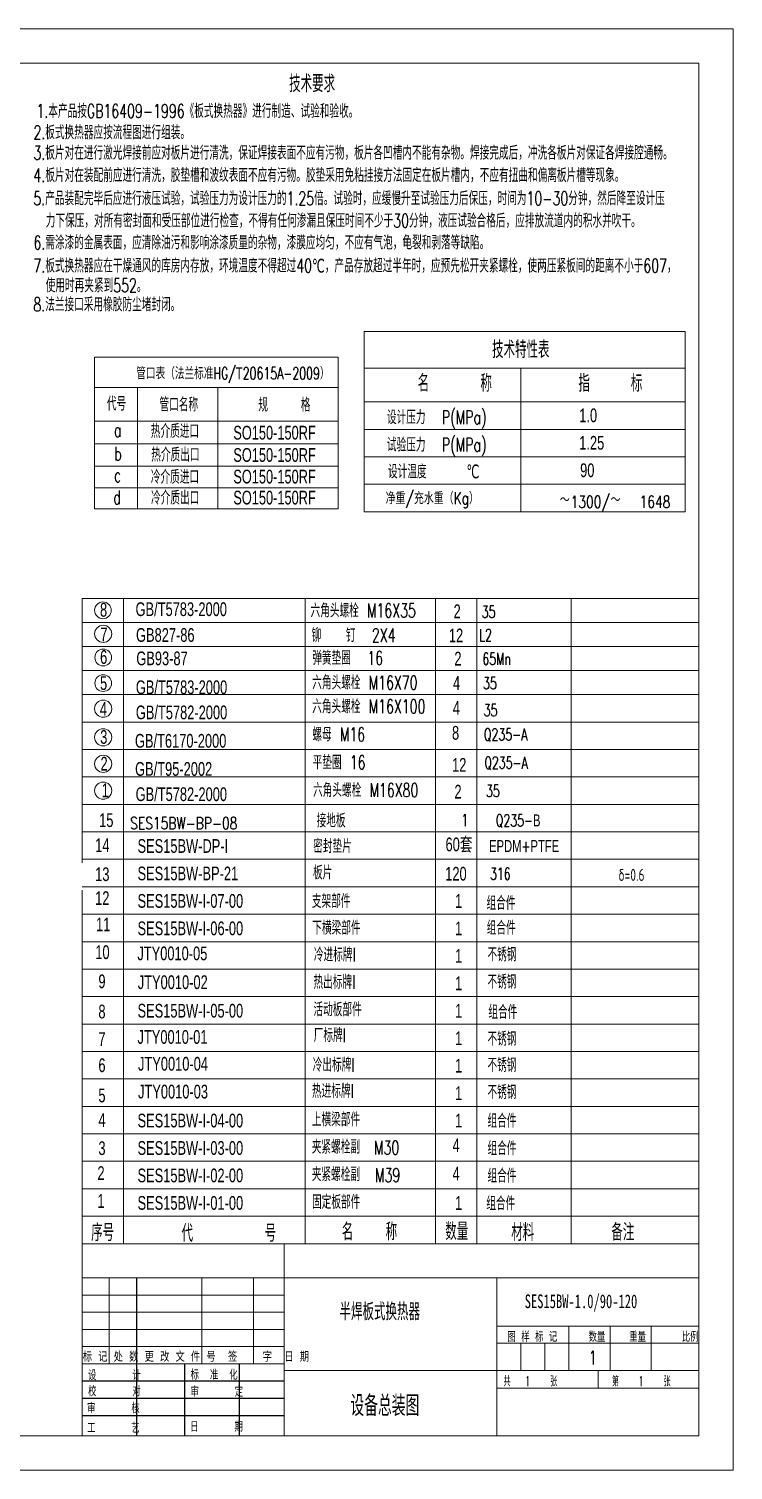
# Model space of a CAD drawing. Header units: millimetres. Extents: x 3341 to 3935, y 1079 to 1499.
# Drawn here: x 3730.1 to 3935.4, y 1078.9 to 1498.9 of the extents above; entities that cross this region are included whole.
import ezdxf

# ---------------------------------------------------------------- set-up
doc = ezdxf.new("R2010")
doc.units = ezdxf.units.MM
for name, color, linetype, lineweight, true_color in [('1', 1, 'Continuous', 18, 0xff0000), ('2', 2, 'Continuous', 18, 0xffff00), ('3尺寸线', 2, 'Continuous', 18, 0xffff00)]:
    doc.layers.add(name, color=color, linetype=linetype, lineweight=lineweight, true_color=true_color)
doc.styles.add('HZ', font='txt.shx', dxfattribs={"width": 0.67, "bigfont": 'hztxt.shx'})
doc.styles.get("Standard").update_dxf_attribs({"font": 'arial.ttf'})
doc.styles.add('标准', font='', dxfattribs={"width": 0.667})
doc.styles.get('标准').set_extended_font_data('宋体')

msp = doc.modelspace()

# ---------------------------------------------------------------- linework, layer by layer
for p, q in [((3761.55338, 1088.91997), (3761.55338, 1134.91997)), ((3775.55338, 1088.91997), (3775.55338, 1109.91997)), ((3791.55338, 1088.91997), (3791.55338, 1109.91997)), ((3745.67016, 1104.91997), (3804.55338, 1104.91997)), ((3745.67016, 1099.91997), (3804.55338, 1099.91997)), ((3745.67016, 1094.86808), (3804.55338, 1094.86808))]:
    msp.add_line(p, q)
at = {"layer": '1'}
for p, q in [((3366.4284, 1488.91997), (3925.4284, 1488.91997)), ((3925.4284, 1088.91997), (3925.4284, 1488.91997)), ((3827.82955, 1358.19147), (3827.82955, 1410.73404)), ((3827.82955, 1410.73404), (3921.47835, 1410.73404)), ((3921.47835, 1410.73404), (3921.47835, 1358.19147)), ((3749.24852, 1403.20962), (3749.24852, 1359.03149)), ((3749.24852, 1403.20962), (3820.29921, 1403.20962)), ((3820.29921, 1359.03149), (3820.29921, 1403.20962)), ((3827.82955, 1400.03436), (3921.47835, 1400.03436)), ((3749.24852, 1359.03149), (3820.29921, 1359.03149)), ((3921.47835, 1358.19147), (3827.82955, 1358.19147)), ((3745.67016, 1332.91997), (3745.67016, 1255.91997)), ((3925.4284, 1332.91997), (3745.67016, 1332.91997)), ((3745.67016, 1247.91997), (3745.67016, 1088.91997)), ((3745.67016, 1134.91997), (3925.4284, 1134.91997)), ((3804.55338, 1088.91997), (3804.55338, 1134.91997)), ((3866.55338, 1088.91997), (3866.55338, 1134.91997)), ((3866.55338, 1120.91997), (3925.4284, 1120.91997)), ((3745.67016, 1109.91997), (3804.55338, 1109.91997)), ((3804.55338, 1107.91997), (3866.55338, 1107.91997)), ((3866.49124, 1102.80955), (3925.4284, 1102.80955)), ((3366.4284, 1088.91997), (3925.4284, 1088.91997))]:
    msp.add_line(p, q, dxfattribs=at)
at = {"layer": '2'}
for p, q in [((3873.53594, 1358.19147), (3873.53594, 1400.03436)), ((3749.24852, 1394.42713), (3820.29921, 1394.42713)), ((3761.81767, 1359.03149), (3761.81767, 1394.42713)), ((3785.24427, 1359.03149), (3785.24427, 1394.42713)), ((3921.47835, 1390.19147), (3827.82955, 1390.19147)), ((3749.24852, 1384.6047), (3820.29921, 1384.6047)), ((3921.47835, 1382.19147), (3827.82955, 1382.19147)), ((3749.24852, 1377.94724), (3820.29921, 1377.94724)), ((3921.47835, 1374.19147), (3827.82955, 1374.19147)), ((3749.24852, 1371.45366), (3820.29921, 1371.45366)), ((3749.24852, 1365.14842), (3820.29921, 1365.14842)), ((3757.67016, 1332.91997), (3757.67016, 1144.91997)), ((3810.67016, 1332.91997), (3810.67016, 1144.91997)), ((3848.67016, 1332.91997), (3848.67016, 1144.91997)), ((3860.67016, 1332.91997), (3860.67016, 1144.91997)), ((3888.19544, 1332.91997), (3888.19544, 1144.91997)), ((3925.4284, 1325.91997), (3745.67016, 1325.91997)), ((3925.4284, 1318.91997), (3745.67016, 1318.91997)), ((3925.4284, 1311.91997), (3745.67016, 1311.91997)), ((3925.4284, 1304.91997), (3745.67016, 1304.91997)), ((3925.4284, 1296.91997), (3745.67016, 1296.91997)), ((3925.4284, 1288.91997), (3745.67016, 1288.91997)), ((3925.4284, 1280.91997), (3745.67016, 1280.91997)), ((3925.4284, 1272.91997), (3745.67016, 1272.91997)), ((3925.4284, 1264.91997), (3745.67016, 1264.91997)), ((3925.4284, 1256.91997), (3745.67016, 1256.91997)), ((3925.4284, 1248.91997), (3745.67016, 1248.91997)), ((3888.19544, 1248.91997), (3888.19544, 1144.91997)), ((3888.19544, 1248.91997), (3888.19544, 1144.91997)), ((3925.4284, 1240.91997), (3745.67016, 1240.91997)), ((3925.4284, 1232.91997), (3745.67016, 1232.91997)), ((3925.4284, 1224.91997), (3745.67016, 1224.91997)), ((3925.4284, 1216.91997), (3745.67016, 1216.91997)), ((3925.4284, 1208.91997), (3745.67016, 1208.91997)), ((3925.4284, 1200.91997), (3745.67016, 1200.91997)), ((3925.4284, 1192.91997), (3745.67016, 1192.91997)), ((3925.4284, 1184.91997), (3745.67016, 1184.91997)), ((3925.4284, 1176.91997), (3745.67016, 1176.91997)), ((3925.4284, 1168.91997), (3745.67016, 1168.91997)), ((3925.4284, 1160.91997), (3745.67016, 1160.91997)), ((3925.4284, 1152.91997), (3745.67016, 1152.91997)), ((3925.4284, 1144.91997), (3745.67016, 1144.91997)), ((3753.55338, 1109.91997), (3753.55338, 1134.91997)), ((3761.55338, 1109.91997), (3761.55338, 1134.91997)), ((3780.55338, 1109.91997), (3780.55338, 1134.91997)), ((3795.55338, 1109.91997), (3795.55338, 1134.91997)), ((3745.67016, 1129.91997), (3804.55338, 1129.91997)), ((3745.67016, 1124.91997), (3804.55338, 1124.91997)), ((3745.67016, 1119.91997), (3804.55338, 1119.91997)), ((3887.55338, 1107.91997), (3887.55338, 1120.91997)), ((3899.55338, 1107.91997), (3899.55338, 1120.91997)), ((3911.55338, 1107.91997), (3911.55338, 1120.91997)), ((3745.67016, 1114.91997), (3804.55338, 1114.91997)), ((3866.55338, 1115.91997), (3925.4284, 1115.91997)), ((3873.55338, 1107.91997), (3873.55338, 1115.91997)), ((3880.55338, 1107.91997), (3880.55338, 1115.91997)), ((3866.55338, 1107.91997), (3925.4284, 1107.91997)), ((3896.05338, 1107.91997), (3896.05338, 1102.80955)), ((3896.05338, 1102.91997), (3896.05338, 1107.91997))]:
    msp.add_line(p, q, dxfattribs=at)
at = {"layer": '2', "linetype": 'ByBlock', "ltscale": 0.5}
msp.add_line((3921.47835, 1366.19147), (3827.82955, 1366.19147), dxfattribs=at)
at = {"layer": '2', "linetype": 'Continuous'}
msp.add_line((3804.55338, 1144.91997), (3804.55338, 1135.00025), dxfattribs=at)
at = {"layer": '2'}
for centre, radius in [((3751.71582, 1329.47254), 2.436), ((3751.78963, 1322.61744), 2.5), ((3751.78963, 1315.72404), 2.436), ((3751.78963, 1308.26278), 2.436), ((3751.78963, 1300.81759), 2.5), ((3751.78963, 1292.47246), 2.5), ((3751.78963, 1284.7288), 2.5), ((3751.78963, 1276.94159), 2.5)]:
    msp.add_circle(centre, radius, dxfattribs=at)
at = {"layer": '3尺寸线'}
msp.add_lwpolyline([(3935.4284, 1078.91997), (3341.4284, 1078.91997), (3341.4284, 1498.91997), (3935.4284, 1498.91997)], close=True, dxfattribs=at)

# ---------------------------------------------------------------- texts
at = {"width": 0.67}
for s, p in [('SES15BW-DP-I', (3761.7939, 1258.80208)), ('SES15BW-BP-21', (3761.7939, 1250.80208)), ('SES15BW-I-07-00', (3761.7939, 1242.80208)), ('SES15BW-I-06-00', (3761.7939, 1234.80208)), ('JTY0010-05', (3761.74914, 1227.50618)), ('JTY0010-02', (3761.8591, 1219.11598)), ('SES15BW-I-05-00', (3761.7939, 1210.80208)), ('JTY0010-01', (3761.79244, 1203.15746)), ('JTY0010-04', (3761.93324, 1195.33347)), ('JTY0010-03', (3761.94023, 1187.23576)), ('SES15BW-I-04-00', (3761.7939, 1178.80208)), ('SES15BW-I-03-00', (3761.7939, 1170.80208)), ('SES15BW-I-02-00', (3761.7939, 1162.80208)), ('SES15BW-I-01-00', (3761.7939, 1154.80208))]:
    msp.add_text(s, height=4, dxfattribs=at).set_placement(p)
for s, height, style, width, p in [('SES15BW-1.0/90-120', 4, '标准', 0.67, (3874.65699, 1126.12862)), ('半焊板式换热器', 5, 'HZ', 0.67, (3820.67554, 1122.59864)), ('图 样 标 记     数量    重量      比例', 3, 'HZ', 0.6, (3869.62298, 1116.3119)), ('标 记 处 数 更 改 文 件 号  签   字  日 期', 3, 'HZ', 0.67, (3745.82135, 1110.50323)), ('1', 4, 'HZ', 0.67, (3893.31682, 1109.67514)), ('设      计', 3, 'HZ', 0.6, (3747.37952, 1105.11562)), ('标  准  化', 3, 'HZ', 0.6, (3777.25442, 1105.25295)), ('共   1    张           第    1    张', 3, 'HZ', 0.5, (3868.48539, 1103.3543)), ('校      对', 3, 'HZ', 0.6, (3747.37952, 1100.45969)), ('审      定', 3, 'HZ', 0.6, (3777.25442, 1100.32075)), ('审      核', 3, 'HZ', 0.6, (3747.10295, 1095.52749)), ('工      艺', 3, 'HZ', 0.6, (3747.08452, 1089.7665)), ('日      期', 3, 'HZ', 0.6, (3777.15411, 1090.12087))]:
    msp.add_text(s, height=height, dxfattribs=dict(style=style, width=width)).set_placement(p)
at = {"layer": '2', "linetype": 'ByBlock', "ltscale": 0.5, "style": 'HZ', "width": 0.75}
for s, p in [('净重/充水重（Kg）', (3834.11559, 1360.39723)), ('～', (3884.89663, 1359.92858)), ('1300/   1648', (3888.0375, 1359.33163)), ('～', (3899.69279, 1359.96369))]:
    msp.add_text(s, height=3.5, dxfattribs=at).set_placement(p)
at = {"layer": '2', "style": 'HZ', "width": 0.67}
msp.add_text('设备总装图', height=6, dxfattribs=at).set_placement((3823.84091, 1094.7047))
at = {"layer": '2'}
for s, insert, char_height, width, attachment_point, style in [('\\T1;技术要求', (3805.98181, 1480.4445), 5, 20.1, 7, 'HZ'), ('\\T1;1.本产品按GB16409-1996《板式换热器》进行制造、试验和验收。', (3732.33011, 1472.91441), 4, 141.8890659, 7, 'HZ'), ('\\T1;2.板式换热器应按流程图进行组装。', (3731.44852, 1466.70494), 4, 66.3855879, 7, 'HZ'), ('\\T1;3.板片对在进行激光焊接前应对板片进行清洗，保证焊接表面不应有污物，板片各凹槽内不能有杂物。焊接完成后，冲洗各板片对保证各焊接腔通畅。 ', (3731.44852, 1460.66001), 4, 271.872011, 7, 'HZ'), ('\\T1;4.板片对在装配前应进行清洗，胶垫槽和波纹表面不应有污物。胶垫采用免粘挂接方法固定在板片槽内，不应有扭曲和偏离板片槽等现象。', (3731.4586, 1454.1363), 4, 247.2082802, 7, 'HZ'), ('\\T1;5.产品装配完毕后应进行液压试验，试验压力为设计压力的1.25倍。试验时，应缓慢升至试验压力后保压，时间为10-30分钟，然后降至设计压', (3731.43564, 1447.381), 4, 268.5794396, 7, 'HZ'), ('\\T1;力下保压，对所有密封面和受压部位进行检查，不得有任何渗漏且保压时间不少于30分钟，液压试验合格后，应排放流道内的积水并吹干。', (3735.03546, 1440.8875), 4, 249.4652967, 7, 'HZ'), ('\\T1;6.需涂漆的金属表面，应清除油污和影响涂漆质量的杂物，漆膜应均匀，不应有气泡，龟裂和剥落等缺陷。', (3731.44587, 1434.49844), 4, 190.266011, 7, 'HZ'), ('7.板式换热器应在干燥通风的库房内存放，环境温度不得超过40℃，产品存放超过半年时，应预先松开夹紧螺栓，使两压紧板间的距离不小于607，', (3731.45514, 1427.76956), 4, 270.4535989, 7, 'HZ'), ('使用时再夹紧到552。', (3735.01477, 1422.12234), 4, 43.5529451, 7, 'HZ'), ('\\T1;8.法兰接口采用橡胶防尘堵封闭。', (3731.43932, 1416.57593), 4, 61.9635879, 7, 'HZ'), ('\\T1;技术特性表', (3865.13663, 1402.95585), 5, 25.125, 7, 'HZ'), ('管口表（法兰标准HG/{\\fArial|b0|i0|c0|p32;T}20615A-2009）', (3761.40371, 1400.28762), 3.5, 54.0663866, 1, 'HZ'), ('\\T1;名     称 ', (3843.45216, 1393.14666), 5, 40.2, 7, 'HZ'), ('\\T1; 指    标 ', (3887.31548, 1393.14666), 5, 40.28375, 7, 'HZ'), ('\\T1;代号', (3752.84865, 1387.65967), 4, 8.04, 7, 'HZ'), ('\\T1;管口名称', (3768.19951, 1387.42191), 4, 16.08, 7, 'HZ'), ('\\T1;规    格', (3797.01418, 1387.33639), 4, 24.187, 7, 'HZ'), ('\\T1;设计压力  P(MPa)', (3834.48563, 1382.38026), 4, 48.91, 7, 'HZ'), ('\\T1;a', (3754.89802, 1379.99416), 4, 6.7957143, 7, 'HZ'), ('\\T1;热介质进口', (3765.67274, 1379.66954), 4, 20.167, 7, 'HZ'), ('{\\fArial|b0|i0|c0|p32;SO150-150RF}', (3789.71497, 1379.18072), 4, 49.1971429, 7, '标准'), ('\\T1;试验压力  P(MPa)', (3834.48563, 1374.38026), 4, 48.91, 7, 'HZ'), ('\\T1;b', (3755.00755, 1373.11454), 4, 8.7291429, 7, 'HZ'), ('\\T1;热介质出口', (3765.78883, 1372.79113), 4, 20.1, 7, 'HZ'), ('{\\fArial|b0|i0|c0|p32;SO150-150RF}', (3789.71497, 1372.68714), 4, 49.1971429, 7, '标准'), ('\\T1;c', (3754.94257, 1366.86773), 4, 10.6242857, 7, 'HZ'), ('\\T1;冷介质进口', (3765.65378, 1366.32088), 4, 20.167, 7, 'HZ'), ('{\\fArial|b0|i0|c0|p32;SO150-150RF}', (3789.71497, 1366.3819), 4, 49.1971429, 7, '标准'), ('\\T1;设计温度', (3834.81832, 1367.89386), 4, 16.08, 7, 'HZ'), ('\\T1;℃', (3857.70819, 1367.88148), 4, 3.9272308, 7, 'HZ'), ('\\T1;d', (3754.7199, 1360.39154), 4, 6.8914286, 7, 'HZ'), ('\\T1;冷介质出口', (3765.7279, 1360.24561), 4, 20.1, 7, 'HZ'), ('{\\fArial|b0|i0|c0|p32;SO150-150RF}', (3789.71497, 1360.26497), 4, 49.1971429, 7, '标准'), ('\\T1;六角头螺栓 M16X35', (3812.23223, 1327.37751), 4, 47.9241429, 7, 'HZ'), ('\\T1;35', (3862.10091, 1327.28773), 3.5, 6.7, 7, 'HZ'), ('\\T1;铆   钉  2X4', (3812.52873, 1320.18398), 4, 39.6257143, 7, 'HZ'), ('\\T1;L2', (3861.39858, 1320.51179), 3.5, 6.1975, 7, 'HZ'), ('\\T1;弹簧垫圈  16', (3812.74189, 1313.58962), 4, 31.7771429, 7, 'HZ'), ('\\T1;65Mn', (3862.29589, 1313.58528), 3.5, 14.74, 7, 'HZ'), ('\\T1;六角头螺栓 M16X70', (3812.72432, 1306.37909), 4, 47.9241429, 7, 'HZ'), ('\\T1;35', (3862.51089, 1306.48988), 3.5, 6.7, 7, 'HZ'), ('\\T1;六角头螺栓 M16X100', (3812.72432, 1299.42059), 4, 51.7527143, 7, 'HZ'), ('\\T1;35', (3862.68028, 1298.60274), 3.5, 6.7, 7, 'HZ'), ('\\T1;螺母 M16', (3812.76327, 1291.29694), 4, 24.3114286, 7, 'HZ'), ('\\T1;Q235-A', (3862.76293, 1291.22517), 3.5, 21.105, 7, 'HZ'), ('\\T1;平垫圈 16', (3812.84035, 1283.14896), 4, 23.7371429, 7, 'HZ'), ('\\T1;Q235-A', (3862.87822, 1282.98837), 3.5, 21.105, 7, 'HZ'), ('\\T1;六角头螺栓 M16X80', (3812.95175, 1275.04353), 4, 47.9241429, 7, 'HZ'), ('\\T1;35', (3863.38599, 1275.07997), 3.5, 6.7, 7, 'HZ'), ('密封垫片 ', (3812.99186, 1258.73472), 4, 24.12, 7, 'HZ'), ('{\\fArial|b0|i0|c0|p32;EPDM}+{\\fArial|b0|i0|c0|p32;PTFE}', (3864.26098, 1259.03594), 3.5, 21.105, 7, 'HZ'), ('板片 ', (3812.9374, 1251.02968), 4, 22.5885714, 7, 'HZ'), ('316', (3864.53358, 1250.94806), 3.5, 10.05, 7, 'HZ'), ('\\T1;支架部件', (3812.61002, 1242.72685), 4, 16.08, 7, 'HZ'), ('\\T1;组合件', (3863.53494, 1242.17396), 4, 12.06, 7, 'HZ'), ('\\T1;下横梁部件', (3812.732, 1234.93318), 4, 20.1, 7, 'HZ'), ('\\T1;组合件', (3863.5865, 1234.95085), 4, 12.06, 7, 'HZ'), ('\\T1;冷进标牌I', (3813.19918, 1227.11416), 4, 17.7454286, 7, 'HZ'), ('\\T1;不锈钢', (3863.81127, 1227.14652), 4, 12.127, 7, 'HZ'), ('\\T1;热出标牌I', (3813.08161, 1219.14226), 4, 17.6784286, 7, 'HZ'), ('\\T1;不锈钢', (3863.81127, 1219.19555), 4, 12.127, 7, 'HZ'), ('\\T1;活动板部件', (3813.07485, 1211.16314), 4, 20.1, 7, 'HZ'), ('\\T1;组合件', (3864.05235, 1210.42082), 4, 12.06, 7, 'HZ'), ('\\T1;厂标牌I', (3813.16285, 1203.64774), 4, 13.6584286, 7, 'HZ'), ('\\T1;不锈钢', (3863.81127, 1202.59318), 4, 12.127, 7, 'HZ'), ('\\T1;冷出标牌I', (3812.85611, 1195.01263), 4, 17.6784286, 7, 'HZ'), ('\\T1;不锈钢', (3863.81127, 1194.96318), 4, 12.127, 7, 'HZ'), ('\\T1;热进标牌I', (3812.64254, 1187.38368), 4, 17.7454286, 7, 'HZ'), ('\\T1;不锈钢', (3863.81127, 1187.04126), 4, 12.127, 7, 'HZ'), ('\\T1;上横梁部件', (3812.59866, 1179.09871), 4, 20.1, 7, 'HZ'), ('\\T1;组合件', (3863.82208, 1178.70172), 4, 12.06, 7, 'HZ'), ('\\T1;夹紧螺栓副', (3812.57935, 1171.13215), 4, 20.167, 7, 'HZ'), ('\\T1;M30', (3830.74833, 1170.92361), 4, 12.2514286, 7, 'HZ'), ('\\T1;组合件', (3863.82208, 1170.70172), 4, 12.06, 7, 'HZ'), ('\\T1;夹紧螺栓副', (3812.57935, 1163.13215), 4, 20.167, 7, 'HZ'), ('\\T1;M39', (3831.02995, 1162.88648), 4, 12.2514286, 7, 'HZ'), ('\\T1;组合件', (3863.82208, 1162.70172), 4, 12.06, 7, 'HZ'), ('\\T1;固定板部件', (3812.65455, 1155.05051), 4, 20.1, 7, 'HZ'), ('\\T1;组合件', (3863.45751, 1154.66379), 4, 12.06, 7, 'HZ'), ('\\T1;序号', (3748.28525, 1145.63755), 5, 10.05, 7, 'HZ'), ('\\T1;代       号', (3774.62259, 1145.4486), 5, 45.225, 7, 'HZ'), ('\\T1;名', (3821.33945, 1145.91078), 5, 5.025, 7, 'HZ'), ('\\T1;称', (3834.11431, 1145.91078), 5, 5.025, 7, 'HZ'), ('\\T1;数量', (3851.49703, 1145.94726), 5, 10.05, 7, 'HZ'), ('\\T1;材料', (3870.73422, 1145.71732), 5, 10.05, 7, 'HZ'), ('\\T1;备注', (3899.90358, 1145.76297), 5, 10.259375, 7, 'HZ')]:
    msp.add_mtext(s, dxfattribs=dict(at, insert=insert, char_height=char_height, width=width, attachment_point=attachment_point, style=style))
at = {"layer": '2', "char_height": 4, "attachment_point": 7}
for s, insert, width in [('\\T1;{\\W0.67;1.0}', (3890.55954, 1384.23813), 9.5714286), ('\\T1;{\\W0.67;1.25}', (3890.55954, 1376.23813), 13.4), ('\\W0.67;90', (3890.81944, 1368.23813), 11.4857143), ('\\T1;{\\W0.67;8}', (3750.85182, 1327.55904), 3.8285714), ('\\T1;{\\W0.67;GB/T5783-2000}', (3761.22127, 1327.74722), 50.92), ('\\T1;{\\W0.67;2}', (3853.9277, 1327.18648), 3.8285714), ('\\T1;{\\W0.67;7}', (3750.96431, 1320.46086), 3.8285714), ('\\T1;{\\W0.67;GB827-86}', (3761.35549, 1320.2331), 32.16), ('\\T1;{\\W0.67;12}', (3852.55168, 1320.16022), 7.6571429), ('\\T1;{\\W0.67;6}', (3750.88119, 1313.80669), 3.8285714), ('\\T1;{\\W0.67;GB93-87}', (3761.43999, 1313.415), 28.3314286), ('\\T1;{\\W0.67;2}', (3854.14867, 1313.39201), 3.8285714), ('\\T1;{\\W0.67;5}', (3750.86886, 1306.21302), 3.8285714), ('\\T1;{\\W0.67;GB/T5783-2000}', (3761.30521, 1305.00421), 50.92), ('\\T1;{\\W0.67;4}', (3853.75409, 1306.29747), 3.8285714), ('\\T1;{\\W0.67;4}', (3750.79575, 1298.74361), 3.8285714), ('\\T1;{\\W0.67;4}', (3853.70127, 1299.05162), 3.8285714), ('\\T1;{\\W0.67;GB/T5782-2000}', (3761.30521, 1297.67571), 50.92), ('\\T1;{\\W0.67;3}', (3750.9114, 1290.51481), 3.8285714), ('\\T1;{\\W0.67;GB/T6170-2000}', (3761.04472, 1289.39331), 50.92), ('\\T1;{\\W0.67;8}', (3853.46736, 1291.71722), 3.8285714), ('\\T1;{\\W0.67;2}', (3751.00618, 1282.7771), 3.8285714), ('\\T1;{\\W0.67;GB/T95-2002}', (3761.08574, 1281.19355), 43.2628571), ('\\T1;{\\W0.67;12}', (3853.4892, 1282.43235), 7.6571429), ('\\T1;{\\W0.67;1}', (3751.34969, 1275.02925), 3.8285714), ('\\T1;{\\W0.67;GB/T5782-2000}', (3761.23997, 1273.83599), 50.92), ('\\T1;{\\W0.67;2}', (3854.16607, 1274.62897), 3.8285714), ('\\W0.67;15', (3750.60193, 1266.26067), 7.6571429), ('\\T1;{\\W0.67;14}', (3749.46425, 1259.04792), 7.6571429), ('\\W0.67;60套', (3851.58033, 1258.81971), 11.4857143), ('\\T1;{\\W0.67;13}', (3749.44412, 1250.52187), 7.6571429), ('\\W0.67;120', (3851.48455, 1250.65665), 11.4857143), ('\\T1;{\\W0.67;12}', (3749.44412, 1243.61545), 7.6571429), ('\\T1;{\\W0.67;1}', (3854.34121, 1242.77616), 3.8285714), ('\\T1;{\\W0.67;11}', (3749.71674, 1235.96325), 7.6571429), ('\\T1;{\\W0.67;1}', (3854.34121, 1234.77616), 3.8285714), ('\\T1;{\\W0.67;10}', (3749.48486, 1227.80521), 7.6571429), ('\\T1;{\\W0.67;1}', (3854.34121, 1226.77616), 3.8285714), ('\\T1;{\\W0.67;9}', (3750.38627, 1219.31981), 3.8285714), ('\\T1;{\\W0.67;1}', (3854.34121, 1218.77616), 3.8285714), ('\\T1;{\\W0.67;8}', (3750.38627, 1210.50574), 3.8285714), ('\\T1;{\\W0.67;1}', (3854.34121, 1210.77616), 3.8285714), ('\\T1;{\\W0.67;7}', (3750.38627, 1202.54464), 3.8285714), ('\\T1;{\\W0.67;1}', (3854.34121, 1202.77616), 3.8285714), ('\\T1;{\\W0.67;6}', (3750.38627, 1194.86786), 3.8285714), ('\\T1;{\\W0.67;1}', (3854.34121, 1194.77616), 3.8285714), ('\\T1;{\\W0.67;5}', (3750.38627, 1186.05379), 3.8285714), ('\\T1;{\\W0.67;1}', (3854.34121, 1186.77616), 3.8285714), ('\\T1;{\\W0.67;4}', (3750.38627, 1178.94567), 3.8285714), ('\\T1;{\\W0.67;1}', (3854.34121, 1178.77616), 3.8285714), ('\\T1;{\\W0.67;3}', (3750.38627, 1170.70024), 3.8285714), ('\\T1;{\\W0.67;4}', (3853.63551, 1171.61001), 3.8285714), ('\\T1;{\\W0.67;2}', (3750.10156, 1163.49127), 3.8285714), ('\\T1;{\\W0.67;4}', (3853.63551, 1163.34675), 3.8285714), ('\\T1;{\\W0.67;1}', (3750.10156, 1155.34669), 3.8285714), ('\\T1;{\\W0.67;1}', (3854.34121, 1154.77616), 3.8285714)]:
    msp.add_mtext(s, dxfattribs=dict(at, insert=insert, width=width))
at = {"layer": '2', "ltscale": 20, "attachment_point": 7, "style": 'HZ'}
for s, insert, char_height, width in [('接地板', (3813.99182, 1266.19849), 4, 12.06), ('Q235-{\\fArial|b0|i0|c0|p32;B}', (3866.22472, 1266.17548), 3.5, 21.105)]:
    msp.add_mtext(s, dxfattribs=dict(at, insert=insert, char_height=char_height, width=width))
at = {"layer": '2', "linetype": 'Continuous', "insert": (3856.18677, 1266.55788), "char_height": 3.5, "width": 3.35, "attachment_point": 7, "style": 'HZ'}
msp.add_mtext('\\T1;1', dxfattribs=at)
at = {"layer": '2', "ltscale": 0.5, "insert": (3901.98819, 1250.61641), "char_height": 3.5, "width": 16.1663269, "attachment_point": 7, "style": 'HZ'}
msp.add_mtext('\\T1;δ=0.6', dxfattribs=at)
at = {"layer": '3尺寸线', "style": 'HZ', "width": 0.75}
msp.add_text('SES15BW-BP-08', height=3.5, dxfattribs=at).set_placement((3759.63377, 1265.68553))

doc.saveas('drawing.dxf')
